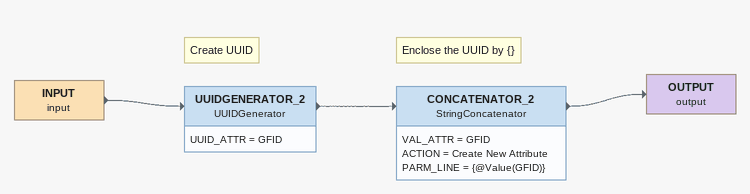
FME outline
INPUT (input)
    -> UUIDGENERATOR_2
Note: Create UUID
UUIDGENERATOR_2: UUIDGenerator
    UUID_ATTR = GFID
    -> CONCATENATOR_2
Note: Enclose the UUID by {}
CONCATENATOR_2: StringConcatenator
    VAL_ATTR = GFID
    ACTION = Create New Attribute
    PARM_LINE = {@Value(GFID)}
    -> OUTPUT (output)
OUTPUT (output)
